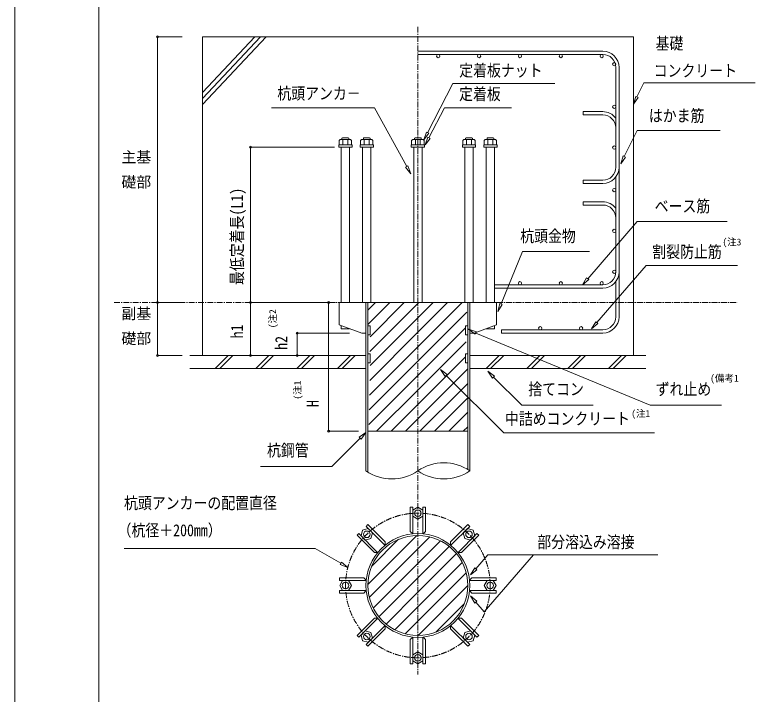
# Model space of a CAD drawing. Units: millimetres, scale not verified. Extents: x -29700 to 29700, y -21000 to 21000.
# Drawn here: x -29700 to -13840, y -4649 to 9899 of the extents above; entities that cross this region are included whole.
import ezdxf
from ezdxf.enums import TextEntityAlignment as Align

# ---------------------------------------------------------------- set-up
doc = ezdxf.new("R2010")
doc.units = ezdxf.units.MM
doc.header["$LTSCALE"] = 100
doc.linetypes.add('USER2', pattern=[2, 1.25, -0.25, 0.25, -0.25])
doc.layers.add('0-0_0', color=7, linetype='Continuous')
doc.layers.add('0-4_02_TEXT', color=7, linetype='Continuous')
for name, color, linetype, lineweight in [('0-3_DEFPOINTS', 7, 'Continuous', 18), ('0-5_05_SUNPOU', 3, 'Continuous', 18), ('0-6_03_ZU', 2, 'Continuous', 18), ('0-8_00_WAKU', 9, 'Continuous', 18), ('0-9_08_CENTER', 1, 'USER2', 18)]:
    doc.layers.add(name, color=color, linetype=linetype, lineweight=lineweight)
doc.styles.add('ＭＳ ゴシック', font='')
doc.styles.get('ＭＳ ゴシック').set_extended_font_data('MS Gothic')

msp = doc.modelspace()

# ---------------------------------------------------------------- linework, layer by layer
at = {"layer": '0-3_DEFPOINTS'}
msp.add_line((-29700, 21000), (-29700, -21000), dxfattribs=at)
at = {"layer": '0-5_05_SUNPOU'}
for p, q in [((-26114.3, 9427.3), (-26645.3, 9427.3)), ((-24558.3, 9427.3), (-25682.4, 8235)), ((-24438.1, 9427.3), (-25682.4, 8107.5)), ((-24317.8, 9427.3), (-25682.4, 7979.9)), ((-20315.6, 8425.9), (-20857, 7375.3)), ((-20315.6, 8425.9), (-18129.8, 8425.9)), ((-16372.7, 8140.2), (-16225.5, 8440.3)), ((-16225.5, 8440.3), (-13840.5, 8440.3)), ((-21992.2, 7903.7), (-24203.3, 7903.7)), ((-21992.2, 7903.7), (-21304.2, 6648.4)), ((-20497.2, 7903.7), (-20828, 7267.1)), ((-20497.2, 7903.7), (-19059.6, 7903.7)), ((-16644.6, 6866.4), (-16372, 7422.2)), ((-16372, 7422.2), (-14592.5, 7422.2)), ((-22850.7, 7064.8), (-24650, 7064.8)), ((-24650, 3739.8), (-24650, 7064.8)), ((-16372, 5469.8), (-17428.5, 4248.4)), ((-16372, 5469.8), (-14437.9, 5469.8)), ((-18823.8, 4831.3), (-19284.6, 3709.5)), ((-18823.8, 4831.3), (-17386.2, 4831.3)), ((-16178.8, 4530), (-17235.3, 3308.6)), ((-16178.8, 4530), (-14219.1, 4530)), ((-26645.3, 2602.3), (-26645.3, 3739.8)), ((-24650, 2602.3), (-24650, 3739.8)), ((-22850.7, 3739.8), (-24650, 3739.8)), ((-22836.5, 3739.8), (-22977.9, 3739.8)), ((-22137.3, 3577.4), (-21975, 3739.8)), ((-22137.3, 3268.1), (-21665.6, 3739.8)), ((-22089.9, 3006.1), (-21356.2, 3739.8)), ((-22533.3, 3083.6), (-23650.4, 3083.6)), ((-23650.4, 2602.3), (-23650.4, 3083.6)), ((-16093.6, 1537.9), (-19827.4, 3083.6)), ((-26114.3, 2602.3), (-26645.3, 2602.3)), ((-25130.8, 2602.3), (-25410, 2323.1)), ((-25031.4, 2602.3), (-25310.7, 2323.1)), ((-24255.8, 2602.3), (-24535, 2323.1)), ((-24156.4, 2602.3), (-24435.7, 2323.1)), ((-23380.8, 2602.3), (-23660, 2323.1)), ((-23281.4, 2602.3), (-23560.7, 2323.1)), ((-22505.8, 2602.3), (-22785, 2323.1)), ((-22406.4, 2602.3), (-22685.7, 2323.1)), ((-20451.2, 2170), (-20042.8, 2578.3)), ((-19327, 2602.3), (-19606.2, 2323.1)), ((-19227.6, 2602.3), (-19506.9, 2323.1)), ((-18452, 2602.3), (-18731.2, 2323.1)), ((-18352.6, 2602.3), (-18631.9, 2323.1)), ((-17577, 2602.3), (-17856.2, 2323.1)), ((-17477.6, 2602.3), (-17756.9, 2323.1)), ((-16702, 2602.3), (-16981.2, 2323.1)), ((-16602.6, 2602.3), (-16881.9, 2323.1)), ((-20296.4, 2015.4), (-19994.8, 2317)), ((-21066.1, 1555.1), (-20451.2, 2170)), ((-19226.1, 946.4), (-20458.7, 2177.4)), ((-18842, 1537.9), (-19445.4, 2141.2)), ((-21066.1, 1245.7), (-20296.4, 2015.4)), ((-20711.6, 981.5), (-19994.8, 1698.3)), ((-21639.7, 981.5), (-21066.1, 1555.1)), ((-18842, 1537.9), (-17308.9, 1537.9)), ((-16093.6, 1537.9), (-14560.5, 1537.9)), ((-20402.2, 981.5), (-19994.8, 1388.9)), ((-21330.3, 981.5), (-21066.1, 1245.7)), ((-20092.9, 981.5), (-19994.8, 1079.5)), ((-22906, 228.7), (-22302.6, 832.1)), ((-19226.1, 946.4), (-16000.3, 946.4)), ((-22906, 228.7), (-24439.1, 228.7)), ((-22137.1, -2300.2), (-21086.4, -1249.5)), ((-22055, -1908.7), (-21477.9, -1331.7)), ((-23265.8, -1529), (-27358.9, -1529)), ((-23265.8, -1529), (-22717.2, -1845.7)), ((-19564.2, -1666.4), (-19825.2, -1963.7)), ((-18589, -1666.4), (-19644.4, -2886.5)), ((-19564.2, -1666.4), (-15923.4, -1666.4)), ((-21063.2, -3391.8), (-19994.8, -2323.4)), ((-19644.4, -2886.5), (-19825.2, -2677.5)), ((-20683.1, -3321), (-20065.6, -2703.6))]:
    msp.add_line(p, q, dxfattribs=at)
for points in [[(-26114.3, 3739.8), (-26645.3, 3739.8), (-26645.3, 9427.3)], [(-22334.7, 981.5), (-22977.9, 981.5), (-22977.9, 3739.8)], [(-22103.5, 1755.1), (-21066.1, 2792.5), (-20118.8, 3739.8)], [(-22097, 2071), (-21066.1, 3101.9), (-20428.2, 3739.8)], [(-22095.1, 2691.6), (-21066.1, 3720.6), (-21046.9, 3739.8)], [(-22090.5, 2386.8), (-21066.1, 3411.2), (-20737.5, 3739.8)], [(-22110, 1439.3), (-21066.1, 2483.2), (-20014.3, 3534.9)], [(-22116.5, 1123.4), (-21066.1, 2173.8), (-20042.8, 3197.1)], [(-21949, 981.5), (-21066.1, 1864.4), (-20031.4, 2899.1)], [(-21020.9, 981.5), (-20141.7, 1860.8), (-19994.8, 2007.6)], [(-22105.9, -2578.3), (-21066.1, -1538.5), (-20808.4, -1280.8)], [(-22022.1, -2803.9), (-21066.1, -1847.9), (-20582.8, -1364.5)], [(-21900.8, -2992), (-21066.1, -2157.2), (-20394.7, -1485.8)], [(-21747, -3147.5), (-21066.1, -2466.6), (-20239.1, -1639.6)], [(-21560.8, -3270.7), (-21066.1, -2775.9), (-20115.9, -1825.8)], [(-21337.6, -3356.8), (-21066.1, -3085.3), (-20029.8, -2049)]]:
    msp.add_lwpolyline(points, dxfattribs=at)
for points in [[(-16346.5, 8127.3), (-16449.8, 7983.1), (-16398.9, 8153)], [(-20831.1, 7361.9), (-20937.7, 7220.1), (-20882.9, 7388.8)], [(-20802.1, 7253.6), (-20908.7, 7111.8), (-20853.9, 7280.5)], [(-16618.4, 6853.6), (-16721.7, 6709.3), (-16670.8, 6879.2)], [(-21278.9, 6663), (-21216.7, 6496.9), (-21329.4, 6633.8)], [(-17406.5, 4229.3), (-17543, 4116.1), (-17450.6, 4267.5)], [(-19257.6, 3698.4), (-19350.9, 3547.5), (-19311.6, 3720.5)], [(-17213.3, 3289.6), (-17349.8, 3176.3), (-17257.4, 3327.7)], [(-19813.2, 3109), (-19980.2, 3168.9), (-19841.6, 3058.1)], [(-20438.1, 2198), (-20582.4, 2301.2), (-20479.3, 2156.8)], [(-19424.7, 2161.9), (-19569.1, 2265), (-19466, 2120.6)], [(-22323.3, 852.8), (-22178.9, 955.9), (-22282, 811.5)], [(-22732.6, -1873.4), (-22565.6, -1933.2), (-22704.2, -1822.4)], [(-19803.1, -1982.7), (-19939.7, -2096), (-19847.2, -1944.6)], [(-19803.1, -2658.4), (-19939.7, -2545.1), (-19847.2, -2696.6)]]:
    msp.add_lwpolyline(points, close=True, dxfattribs=at)
for centre in [(-26645.3, 9427.3), (-24650, 7064.8), (-26645.3, 3739.8), (-24650, 3739.8), (-22977.9, 3739.8), (-23650.4, 3083.6), (-26645.3, 2602.3), (-24650, 2602.3), (-23650.4, 2602.3), (-22977.9, 981.5)]:
    msp.add_circle(centre, 21.9, dxfattribs=at)
at = {"layer": '0-6_03_ZU'}
for p, q in [((-25682.4, 9427.3), (-25682.4, 2602.3)), ((-16449.8, 9427.3), (-25682.4, 9427.3)), ((-16449.8, 9427.3), (-16449.8, 2602.3)), ((-17106, 9121.1), (-21066.1, 9121.1)), ((-17106, 9051.1), (-21066.1, 9051.1)), ((-16826, 8771.1), (-16826, 6636.1)), ((-16756, 8771.1), (-16756, 4396.1)), ((-22679.5, 7266.1), (-22559, 7266.1)), ((-22671.7, 7231.1), (-22671.7, 7117.3)), ((-22566.7, 7231.1), (-22566.7, 7117.3)), ((-22559, 7266.1), (-22547, 7254.1)), ((-22547, 7254.1), (-22547, 7231.1)), ((-22221.5, 7266.1), (-22233.4, 7254.1)), ((-22233.4, 7254.1), (-22233.4, 7231.1)), ((-22221.5, 7266.1), (-22101, 7266.1)), ((-22213.7, 7231.1), (-22213.7, 7117.3)), ((-22108.7, 7231.1), (-22108.7, 7117.3)), ((-22101, 7266.1), (-22089, 7254.1)), ((-22089, 7254.1), (-22089, 7231.1)), ((-21126.3, 7266.1), (-21138.3, 7254.1)), ((-21138.3, 7254.1), (-21138.3, 7231.1)), ((-21126.3, 7266.1), (-21005.8, 7266.1)), ((-21118.6, 7231.1), (-21118.6, 7117.3)), ((-21013.6, 7231.1), (-21013.6, 7117.3)), ((-21005.8, 7266.1), (-20993.9, 7254.1)), ((-20993.9, 7254.1), (-20993.9, 7231.1)), ((-20031.2, 7266.1), (-20043.1, 7254.1)), ((-20043.1, 7254.1), (-20043.1, 7231.1)), ((-19910.7, 7266.1), (-20031.2, 7266.1)), ((-20023.4, 7231.1), (-20023.4, 7117.3)), ((-19918.4, 7231.1), (-19918.4, 7117.3)), ((-19910.7, 7266.1), (-19898.8, 7254.1)), ((-19898.8, 7254.1), (-19898.8, 7231.1)), ((-19573.2, 7266.1), (-19585.1, 7254.1)), ((-19585.1, 7254.1), (-19585.1, 7231.1)), ((-19452.7, 7266.1), (-19573.2, 7266.1)), ((-19565.5, 7231.1), (-19565.5, 7117.3)), ((-19460.5, 7231.1), (-19460.5, 7117.3)), ((-16826, 4396.1), (-16826, 6426.1)), ((-16756, 4396.1), (-16756, 3433.6)), ((-16826, 3433.6), (-16826, 4186.1)), ((-19431.1, 4116.1), (-17106, 4116.1)), ((-19426.3, 4046.1), (-17106, 4046.1)), ((-22750.5, 3739.8), (-22750.5, 3258.6)), ((-22750.5, 3739.8), (-19954.8, 3739.8)), ((-22177.3, 3739.8), (-22177.3, 133.1)), ((-22177.3, 3669.8), (-22177.3, 3739.8)), ((-22137.3, 3739.8), (-22137.3, 107)), ((-19994.8, 3739.8), (-19994.8, 159.2)), ((-19954.8, 3739.8), (-19954.8, 133.1)), ((-19381.7, 3739.8), (-19951, 3739.8)), ((-19381.7, 3739.8), (-19381.7, 3258.6)), ((-22269.2, 3083.6), (-22750.5, 3258.6)), ((-22708.7, 3243.4), (-22708.7, 3171.1)), ((-22531.5, 3178.9), (-22531.5, 3171.1)), ((-19863, 3083.6), (-19381.7, 3258.6)), ((-19600.7, 3178.9), (-19600.7, 3171.1)), ((-19423.5, 3243.4), (-19423.5, 3171.1)), ((-22708.7, 3171.1), (-22531.5, 3171.1)), ((-22269.2, 3083.6), (-22177.3, 3083.6)), ((-19863, 3083.6), (-19954.8, 3083.6)), ((-19423.5, 3171.1), (-19600.7, 3171.1)), ((-19273.1, 3153.6), (-19273.1, 3083.6)), ((-19273.1, 3153.6), (-17106, 3153.6)), ((-19273.1, 3083.6), (-17106, 3083.6)), ((-25948.5, 2602.3), (-22177.3, 2602.3)), ((-25682.4, 2602.3), (-25444.6, 2602.3)), ((-16183.7, 2602.3), (-19954.8, 2602.3)), ((-22177.3, 2323.1), (-25948.5, 2323.1)), ((-19954.8, 2323.1), (-16183.7, 2323.1)), ((-22137.3, 981.5), (-19994.8, 981.5)), ((-21228, -640.6), (-21228, -1165.6)), ((-21175.5, -640.6), (-21228, -640.6)), ((-21175.5, -640.6), (-21175.5, -1209.3)), ((-20956.7, -640.6), (-20956.7, -1209.3)), ((-20956.7, -640.6), (-20904.2, -640.6)), ((-20904.2, -640.6), (-20904.2, -1165.6)), ((-22176.7, -1055.3), (-22139.6, -1018.2)), ((-22176.7, -1055.3), (-21774.5, -1457.5)), ((-22139.6, -1018.2), (-21768.3, -1389.4)), ((-19992.6, -1018.2), (-20363.8, -1389.4)), ((-19955.5, -1055.3), (-20357.6, -1457.5)), ((-19955.5, -1055.3), (-19992.6, -1018.2)), ((-22331.4, -1210), (-22368.5, -1247.1)), ((-22368.5, -1247.1), (-21997.3, -1618.3)), ((-22331.4, -1210), (-21929.2, -1612.1)), ((-21184.2, -1209.3), (-21228, -1165.6)), ((-21175.5, -1209.3), (-21184.2, -1209.3)), ((-19800.8, -1210), (-20203, -1612.1)), ((-19763.7, -1247.1), (-20134.9, -1618.3)), ((-19800.8, -1210), (-19763.7, -1247.1)), ((-20363.8, -1451.3), (-20363.8, -1389.4)), ((-20357.6, -1457.5), (-20363.8, -1451.3)), ((-21935.4, -1618.3), (-21997.3, -1618.3)), ((-21929.2, -1612.1), (-21935.4, -1618.3)), ((-22746.1, -2158.7), (-22221.1, -2158.7)), ((-22746.1, -2211.2), (-22746.1, -2158.7)), ((-22746.1, -2211.2), (-22177.3, -2211.2)), ((-19954.8, -2202.4), (-19911.1, -2158.7)), ((-19954.8, -2211.2), (-19954.8, -2202.4)), ((-19386.1, -2211.2), (-19954.8, -2211.2)), ((-19386.1, -2158.7), (-19911.1, -2158.7)), ((-19386.1, -2211.2), (-19386.1, -2158.7)), ((-22746.1, -2429.9), (-22177.3, -2429.9)), ((-22746.1, -2429.9), (-22746.1, -2482.4)), ((-22746.1, -2482.4), (-22221.1, -2482.4)), ((-22177.3, -2438.7), (-22221.1, -2482.4)), ((-22177.3, -2429.9), (-22177.3, -2438.7)), ((-19386.1, -2429.9), (-19954.8, -2429.9)), ((-19386.1, -2482.4), (-19911.1, -2482.4)), ((-19386.1, -2429.9), (-19386.1, -2482.4)), ((-22368.5, -3394), (-21997.3, -3022.8)), ((-22331.4, -3431.2), (-21929.2, -3029)), ((-20203, -3029), (-20196.8, -3022.8)), ((-19800.8, -3431.2), (-20203, -3029)), ((-20196.8, -3022.8), (-20134.9, -3022.8)), ((-19763.7, -3394), (-20134.9, -3022.8)), ((-22176.7, -3585.8), (-21774.5, -3183.7)), ((-22139.6, -3623), (-21768.3, -3251.7)), ((-21774.5, -3183.7), (-21768.3, -3189.9)), ((-21768.3, -3189.9), (-21768.3, -3251.7)), ((-19992.6, -3623), (-20363.8, -3251.7)), ((-19955.5, -3585.8), (-20357.6, -3183.7)), ((-22331.4, -3431.2), (-22368.5, -3394)), ((-21228, -4000.6), (-21228, -3475.6)), ((-21175.5, -4000.6), (-21175.5, -3431.8)), ((-20956.7, -4000.6), (-20956.7, -3431.8)), ((-20956.7, -3431.8), (-20948, -3431.8)), ((-20948, -3431.8), (-20904.2, -3475.6)), ((-20904.2, -4000.6), (-20904.2, -3475.6)), ((-19800.8, -3431.2), (-19763.7, -3394)), ((-22176.7, -3585.8), (-22139.6, -3623)), ((-19955.5, -3585.8), (-19992.6, -3623)), ((-21175.5, -4000.6), (-21228, -4000.6)), ((-20956.7, -4000.6), (-20904.2, -4000.6))]:
    msp.add_line(p, q, dxfattribs=at)
for points in [[(-17106, 7756.1), (-17526, 7756.1), (-17526, 7826.1), (-17106, 7826.1)], [(-22679.5, 7266.1), (-22691.4, 7254.1), (-22691.4, 7231.1)], [(-19452.7, 7266.1), (-19440.8, 7254.1), (-19440.8, 7231.1)], [(-17106, 6356.1), (-17526, 6356.1), (-17526, 6286.1), (-17106, 6286.1)], [(-17106, 5826), (-17526, 5826), (-17526, 5896), (-17106, 5896)], [(-20956.7, -1209.3), (-20948, -1209.3), (-20904.2, -1165.6)], [(-21774.5, -1457.5), (-21768.3, -1451.3), (-21768.3, -1389.4)], [(-20203, -1612.1), (-20196.8, -1618.3), (-20134.9, -1618.3)], [(-22177.3, -2211.2), (-22177.3, -2202.4), (-22221.1, -2158.7)], [(-19954.8, -2429.9), (-19954.8, -2438.7), (-19911.1, -2482.4)], [(-21929.2, -3029), (-21935.4, -3022.8), (-21997.3, -3022.8)], [(-20357.6, -3183.7), (-20363.8, -3189.9), (-20363.8, -3251.7)], [(-21175.5, -3431.8), (-21184.2, -3431.8), (-21228, -3475.6)]]:
    msp.add_lwpolyline(points, dxfattribs=at)
for points in [[(-22508.1, 7231.1), (-22730.3, 7231.1), (-22752.2, 7209.2), (-22752.2, 7117.3), (-22486.2, 7117.3), (-22486.2, 7209.2)], [(-22050.1, 7231.1), (-22272.3, 7231.1), (-22294.2, 7209.2), (-22294.2, 7117.3), (-22028.2, 7117.3), (-22028.2, 7209.2)], [(-20955, 7231.1), (-21177.2, 7231.1), (-21199.1, 7209.2), (-21199.1, 7117.3), (-20933.1, 7117.3), (-20933.1, 7209.2)], [(-20082.1, 7231.1), (-19859.8, 7231.1), (-19838, 7209.2), (-19838, 7117.3), (-20103.9, 7117.3), (-20103.9, 7209.2)], [(-19624.1, 7231.1), (-19401.9, 7231.1), (-19380, 7209.2), (-19380, 7117.3), (-19645.9, 7117.3), (-19645.9, 7209.2)], [(-22761.4, 7117.3), (-22761.4, 7064.8), (-22477, 7064.8), (-22477, 7117.3)], [(-22708.7, 7064.8), (-22531.5, 7064.8), (-22531.5, 3739.8), (-22708.7, 3739.8)], [(-22303.4, 7117.3), (-22303.4, 7064.8), (-22019, 7064.8), (-22019, 7117.3)], [(-22249.8, 7064.8), (-22072.6, 7064.8), (-22072.6, 3739.8), (-22249.8, 3739.8)], [(-21208.3, 7117.3), (-21208.3, 7064.8), (-20923.9, 7064.8), (-20923.9, 7117.3)], [(-21154.7, 7064.8), (-20977.5, 7064.8), (-20977.5, 3739.8), (-21154.7, 3739.8)], [(-19828.8, 7117.3), (-19828.8, 7064.8), (-20113.1, 7064.8), (-20113.1, 7117.3)], [(-20059.5, 7064.8), (-19882.3, 7064.8), (-19882.3, 3739.8), (-20059.5, 3739.8)], [(-19370.8, 7117.3), (-19370.8, 7064.8), (-19655.1, 7064.8), (-19655.1, 7117.3)], [(-19601.6, 7064.8), (-19424.4, 7064.8), (-19424.4, 3739.8), (-19601.6, 3739.8)], [(-22137.3, 3235.8), (-22089.3, 3235.8), (-22089.3, 3043.8), (-22137.3, 3043.8)], [(-19994.8, 3235.8), (-20042.8, 3235.8), (-20042.8, 3043.8), (-19994.8, 3043.8)], [(-22137.3, 2635.8), (-22089.3, 2635.8), (-22089.3, 2443.8), (-22137.3, 2443.8)], [(-19994.8, 2635.8), (-20042.8, 2635.8), (-20042.8, 2443.8), (-19994.8, 2443.8)], [(-21175.5, -835), (-21066.1, -898.1), (-20956.7, -835), (-20956.7, -708.7), (-21066.1, -645.5), (-21175.5, -708.7)], [(-22193.9, -1347.4), (-22071.9, -1314.7), (-22039.2, -1192.7), (-22128.5, -1103.4), (-22250.5, -1136.1), (-22283.2, -1258.1)], [(-20092.9, -1192.7), (-20060.3, -1314.7), (-19938.3, -1347.4), (-19849, -1258.1), (-19881.6, -1136.1), (-20003.6, -1103.4)], [(-22551.7, -2429.9), (-22488.5, -2320.6), (-22551.7, -2211.2), (-22678, -2211.2), (-22741.1, -2320.6), (-22678, -2429.9)], [(-19580.5, -2211.2), (-19643.6, -2320.6), (-19580.5, -2429.9), (-19454.2, -2429.9), (-19391, -2320.6), (-19454.2, -2211.2)], [(-22039.2, -3448.4), (-22071.9, -3326.4), (-22193.9, -3293.7), (-22283.2, -3383), (-22250.5, -3505), (-22128.5, -3537.7)], [(-19938.3, -3293.7), (-20060.3, -3326.4), (-20092.9, -3448.4), (-20003.6, -3537.7), (-19881.6, -3505), (-19849, -3383)], [(-20956.7, -3806.2), (-21066.1, -3743), (-21175.5, -3806.2), (-21175.5, -3932.5), (-21066.1, -3995.6), (-20956.7, -3932.5)]]:
    msp.add_lwpolyline(points, close=True, dxfattribs=at)
for centre, radius in [((-20628.6, 9016.1), 35), ((-19753.6, 9016.1), 35), ((-18878.6, 9016.1), 35), ((-18003.6, 9016.1), 35), ((-17128.6, 9016.1), 35), ((-16861, 8841.1), 35), ((-16861, 8841.1), 35), ((-16861, 7931.1), 35), ((-16861, 7056.1), 35), ((-16861, 6146.1), 35), ((-16861, 5271.1), 35), ((-16861, 4396.1), 35), ((-18878.6, 4151.1), 35), ((-18003.6, 4151.1), 35), ((-17128.6, 4151.1), 35), ((-18444.4, 3188.6), 35), ((-17569.4, 3188.6), 35), ((-21066.1, -771.8), 70.4), ((-22161.2, -1225.4), 70.4), ((-21066.1, -2320.6), 1111.2), ((-21066.1, -2320.6), 1071.2), ((-19970.9, -1225.4), 70.4), ((-22614.8, -2320.6), 70.4), ((-19517.3, -2320.6), 70.4), ((-22161.2, -3415.7), 70.4), ((-19970.9, -3415.7), 70.4), ((-21066.1, -3869.3), 70.4)]:
    msp.add_circle(centre, radius, dxfattribs=at)
for centre, radius, start, end in [((-17106, 8771.1), 350, 0, 90), ((-17106, 8771.1), 280, 0, 90), ((-17106, 7476.1), 350, 36.8699, 90), ((-17106, 7476.1), 280, 0, 90), ((-17106, 6636.1), 280, 270, 0), ((-17106, 6636.1), 350, 270, 0), ((-17106, 5546), 350, 36.8699, 90), ((-17106, 5546), 280, 0, 90), ((-17106, 4396.1), 280, 270, 0), ((-17106, 4396.1), 350, 270, 0), ((-17106, 3433.6), 280, 270, 0), ((-17106, 3433.6), 350, 270, 0), ((-20510.5, -674.4), 980.2, 55.46889, 124.53113), ((-21621.7, 940.6), 980.2, 235.46889, 304.53113), ((-20510.5, 940.6), 980.2, 235.46887, 304.53111)]:
    msp.add_arc(centre, radius, start, end, dxfattribs=at)
at = {"layer": '0-8_00_WAKU'}
msp.add_line((-27900, -16700), (-27900, 16550), dxfattribs=at)
at = {"layer": '0-9_08_CENTER'}
for p, q in [((-21066.1, 9642.6), (-21066.1, -4229)), ((-27573, 3739.8), (-14219.1, 3739.8))]:
    msp.add_line(p, q, dxfattribs=at)
msp.add_circle((-21066.1, -2320.6), 1548.8, dxfattribs=at)

# ---------------------------------------------------------------- texts
at = {"layer": '0-0_0', "style": 'ＭＳ ゴシック'}
for s, p in [('(注3', (-14541.5, 4917)), ('(備考1', (-14805.4, 1997.9)), ('(注1', (-16494.3, 1243.4))]:
    msp.add_text(s, height=146.6, dxfattribs=at).set_placement(p, align=Align.BOTTOM_LEFT)
for s, p in [('(注2', (-24059.7, 3188.6)), ('(注1', (-23529.3, 1659.9))]:
    msp.add_text(s, height=146.6, rotation=90, dxfattribs=at).set_placement(p, align=Align.BOTTOM_LEFT)
at = {"layer": '0-4_02_TEXT', "style": 'ＭＳ ゴシック', "width": 0.85}
for s, p in [('基礎', (-15974.7, 9081.6)), ('定着板ナット', (-20179.7, 8503.6)), ('コンクリート', (-16014.3, 8498.2)), ('杭頭アンカ－', (-24076.4, 8011)), ('定着板', (-20184.1, 7999.1)), ('はかま筋', (-16118.8, 7533.3)), ('ベース筋', (-15993.8, 5597)), ('杭頭金物', (-18873.3, 4956.1)), ('割裂防止筋', (-16044.8, 4618.8)), ('捨てコン', (-18700.5, 1678.6)), ('ずれ止め', (-15971.9, 1678.6)), ('中詰めコンクリート', (-19201.3, 1045.9)), ('杭鋼管', (-24297.6, 369.5)), ('杭頭アンカーの配置直径', (-27359.5, -761)), ('（杭径＋200mm）', (-27498.3, -1344.3)), ('部分溶込み溶接', (-18508.2, -1594.1))]:
    msp.add_text(s, height=256.6, dxfattribs=at).set_placement(p, align=Align.BOTTOM_LEFT)
at = {"layer": '0-4_02_TEXT', "style": 'ＭＳ ゴシック'}
for s, p in [('主基', (-27417.4, 6665.5)), ('礎部', (-27417.4, 6132.1)), ('副基', (-27417.4, 3314.3)), ('礎部', (-27417.4, 2781))]:
    msp.add_text(s, height=234.6, dxfattribs=at).set_placement(p, align=Align.BOTTOM_LEFT)
at = {"layer": '0-4_02_TEXT', "style": 'ＭＳ ゴシック', "width": 0.85}
for s, p in [('最低定着長(L1)', (-24735.7, 4113.1)), ('h1', (-24735.7, 2970.4)), ('h2', (-23788.6, 2725)), ('H', (-23116.8, 1501))]:
    msp.add_text(s, height=256.6, rotation=90, dxfattribs=at).set_placement(p, align=Align.BOTTOM_LEFT)

doc.saveas('drawing.dxf')
